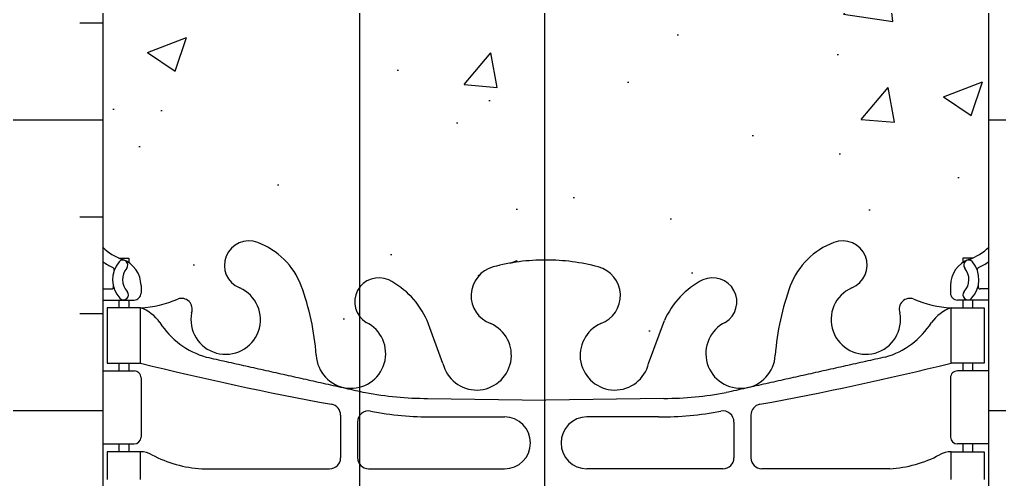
# Model space of a CAD drawing. Header units: inches. Extents: x 2782.4 to 2836.8, y 334.8 to 431.6.
# Drawn here: x 2804.71 to 2813.55, y 416.75 to 420.91 of the extents above; entities that cross this region are included whole.
import ezdxf

# ---------------------------------------------------------------- set-up
doc = ezdxf.new("R2010")
doc.units = ezdxf.units.IN
doc.header["$LTSCALE"] = 0.5
doc.header["$MEASUREMENT"] = 0
for name, color, linetype in [('HATCH', 12, 'CONTINUOUS'), ('line25', 2, 'CONTINUOUS'), ('LINE65', 3, 'CONTINUOUS'), ('TEXT', 4, 'CONTINUOUS'), ('Web_Edge', 9, 'CONTINUOUS')]:
    doc.layers.add(name, color=color, linetype=linetype)
doc.styles.add('DIM', font='romans.shx', dxfattribs={"width": 0.7})
doc.dimstyles.new('ext_12', dxfattribs={"dimscale": 12, "dimtxt": 0.09375, "dimasz": 0.09375, "dimexe": 0.09375, "dimexo": 0.0625, "dimgap": 0.0625, "dimtad": 1, "dimdec": 1, "dimzin": 3, "dimdsep": 46, "dimlunit": 4, "dimtxsty": 'DIM', "dimcen": 0.09, "dimdle": 0.09375, "dimclrt": 4, "dimadec": 0, "dimazin": 0, "dimtfac": 1, "dimtdec": 1, "dimtmove": 2, "dimatfit": 3, "dimfxl": 1, "dimfrac": 2, "dimtolj": 1, "dimtzin": 0, "dimarcsym": 0})

msp = doc.modelspace()

# ---------------------------------------------------------------- hatches: boundary and pattern name
at = {"layer": 'HATCH'}
h = msp.add_hatch(dxfattribs=at)
h.set_pattern_fill('AR-CONC', color=256, scale=0.5)
h.set_pattern_definition([(49.99999999999999, (0, 0), (3.586300913003767, -0.3137606749129755), [0.375, -4.125]), (355, (0, 0), (-0.693756668065, 3.760960668500059), [0.3, -3.3]), (100.45144446, (0.298858405, -0.02614672), (2.89254423363556, 3.447199954843147), [0.3187009599999999, -3.505710559999999]), (46.18420000000001, (0, 1), (5.336206653357862, -0.8275964039653827), [0.5625, -6.1875]), (96.63563549, (0.444683725, 0.931033465), (4.673309728371142, 4.870593003872752), [0.47805171, -5.258568799999999]), (351.1841639899999, (0, 1), (4.673309725273866, 4.870593001349951), [0.45, -4.950000005]), (21, (0.5, 0.75), (2.984535260592308, -2.013094453326694), [0.375, -4.125]), (326.0000000000001, (0.5, 0.75), (1.216576659607909, 3.625750225234265), [0.3, -3.3]), (71.45144474, (0.74871127, 0.58224213), (4.201111883649856, 1.612655764031769), [0.31870095, -3.50571056]), (37.50000000000001, (0, 0), (0.06079927658645334, 1.664469269156557), [0, -3.26, 0, -3.35, 0, -3.3125]), (7.499999999999999, (0, 0), (1.315347687210743, 1.972058559411801), [0, -1.91, 0, -3.185, 0, -1.2625]), (327.5, (-1.115, 0), (2.669112180862045, -0.1127743586718988), [0, -1.25, 0, -3.9, 0, -5.175]), (317.5, (-1.615, 0), (2.915930846711931, 0.5005249116615886), [0, -1.625, 0, -2.59, 0, -3.675])])
h.paths.add_polyline_path([(2813.458033801832, 376.7504272127813, 0.08841615068618104), (2813.312030804973, 376.8477389052351), (2813.222030804973, 376.8477389052283), (2813.22203080497, 376.8894649651524, -0.249069420179812), (2813.112030804954, 377.0965881169219), (2813.11203080495, 377.164088116932, -0.4142135623889391), (2813.17453080495, 377.2265881169353), (2813.222030804948, 377.2265881169353), (2813.222030804944, 377.2965881169353), (2813.117030804958, 377.2965881169353, 0.08534784463986686), (2812.787571282414, 377.2210695351974, -0.6696014941114814), (2812.655068883663, 377.341351231895, 2.087231407574851), (2812.221169453742, 377.1165339736464, -1), (2812.057740882335, 376.708010899576, -0.2134499129900042), (2811.66551512156, 377.0972113665574, -0.0682259172227095), (2811.529817298695, 377.725077908582, 1.753170910263067), (2811.07887970678, 377.4284697733531, -0.9407930192592948), (2810.875367170101, 377.0452065534728, -0.173074760622398), (2810.529458847565, 377.4118635929797), (2810.386821005385, 377.7987084487118, 1.612473537252419), (2809.955277840865, 377.439120249008, -0.734872412987619), (2809.932174237272, 376.9280814023041, -0.06847526280383137), (2809.458033801833, 376.8660184330884, -0.06847526280383373), (2808.983893366393, 376.9280814023041, -0.7348724129875664), (2808.9607897628, 377.439120249008, 1.612473537252487), (2808.52924659828, 377.7987084487118), (2808.3866087561, 377.4118635929797, -0.173074760622401), (2808.040700433565, 377.0452065534728, -0.9407930192593245), (2807.837187896885, 377.4284697733531, 1.753170910262952), (2807.38625030497, 377.725077908582, -0.06822591722271334), (2807.250552482106, 377.0972113665574, -0.2134499129899461), (2806.85832672133, 376.7080108995761, -1), (2806.694898149923, 377.1165339736464, 2.087231407574195), (2806.260998720002, 377.3413512318951, -0.6696014941109395), (2806.128496321252, 377.2210695351973, 0.08534784463992161), (2805.799036798707, 377.2965881169353), (2805.694036798722, 377.2965881169353), (2805.694036798717, 377.2265881169353), (2805.741536798715, 377.2265881169353, -0.4142135623889391), (2805.804036798715, 377.164088116932), (2805.804036798711, 377.0965881169219, -0.2490694201798118), (2805.694036798695, 376.8894649651524), (2805.694036798693, 376.8477389052283), (2805.604036798692, 376.8477389052351, 0.08841615068674322), (2805.458033801832, 376.7504272127806), (2805.458033801832, 374.7160004700258), (2808.583033801833, 374.7160004700258), (2809.583033801833, 373.7160004700258), (2809.583033801833, 375.7160004700258), (2810.583033801833, 374.7160004700258), (2813.458033801832, 374.7160004700258)])
edge = h.paths.add_edge_path()
edge.add_arc((2813.112030804944, 386.1283419680588), 0.5000000000000328, 46.21088882975062, 66.4218215181261)
edge.add_line((2813.312030804973, 386.5865995375416), (2813.222030804973, 386.5865995375347))
edge.add_line((2813.222030804973, 386.5865995375347), (2813.22203080497, 386.6283255974589))
edge.add_arc((2813.362030804954, 386.8354487492418), 0.2500000000000085, 180.0000000030875, 235.94420226187, ccw=False)
edge.add_line((2813.112030804954, 386.8354487492283), (2813.11203080495, 386.9029487492384))
edge.add_arc((2813.17453080495, 386.9029487492418), 0.06250000000000001, 90, 180.0000000030745, ccw=False)
edge.add_line((2813.17453080495, 386.9654487492418), (2813.222030804948, 386.9654487492418))
edge.add_line((2813.222030804948, 386.9654487492418), (2813.222030804944, 387.0354487492418))
edge.add_line((2813.222030804944, 387.0354487492418), (2813.117030804959, 387.0354487492418))
edge.add_arc((2813.239439456116, 387.3780526117621), 0.3638149041640898, 214.9775137478238, 250.33874127360258, ccw=False)
edge.add_arc((2812.316320560798, 386.7668225604278), 0.7434990637612445, 32.79191652797785, 73.810711457191)
edge.add_spline(control_points=[(2812.523616705085, 387.4808387831968), (2811.086166705085, 387.8012987831968)], knot_values=[0, 0, 1, 1], degree=1, periodic=0)
edge.add_arc((2810.529828857062, 384.8696939755789), 2.983926699701676, 79.25461642974707, 90.0994654645013)
edge.add_line((2810.524648763368, 387.8536161789585), (2809.458033801833, 387.8693686783872))
edge.add_line((2809.458033801833, 387.8693686783872), (2808.391418840298, 387.8536161789585))
edge.add_arc((2808.386238746604, 384.8696939755789), 2.983926699701673, 89.9005345354987, 100.7453835702529)
edge.add_spline(control_points=[(2807.82990089858, 387.8012987831968), (2806.39245089858, 387.4808387831968)], knot_values=[0, 0, 1, 1], degree=1, periodic=0)
edge.add_arc((2806.599747042867, 386.7668225604277), 0.7434990637612444, 106.1892885428078, 147.2080834721117)
edge.add_arc((2805.676628147549, 387.3780526117621), 0.3638149041640897, 289.6612587263975, 325.0224862519841, ccw=False)
edge.add_line((2805.799036798706, 387.0354487492418), (2805.694036798722, 387.0354487492418))
edge.add_line((2805.694036798722, 387.0354487492418), (2805.694036798717, 386.9654487492418))
edge.add_line((2805.694036798717, 386.9654487492418), (2805.741536798715, 386.9654487492418))
edge.add_arc((2805.741536798715, 386.9029487492418), 0.06250000000000001, -3.074489995924523e-09, 90, ccw=False)
edge.add_line((2805.804036798715, 386.9029487492384), (2805.804036798711, 386.8354487492283))
edge.add_arc((2805.554036798711, 386.8354487492418), 0.2500000000000085, 304.05579773812997, 359.9999999969125, ccw=False)
edge.add_line((2805.694036798695, 386.6283255974589), (2805.694036798693, 386.5865995375347))
edge.add_line((2805.694036798693, 386.5865995375347), (2805.604036798692, 386.5865995375416))
edge.add_arc((2805.804036798721, 386.1283419680588), 0.5000000000000326, 113.5781784818739, 133.7891111703096)
edge.add_line((2805.458033801832, 386.4892878450871), (2805.458033801832, 380.9427490210898))
edge.add_arc((2805.804036798721, 381.3036948981181), 0.5000000000000328, 226.2108888296905, 246.4218215181261)
edge.add_line((2805.604036798692, 380.8454373286353), (2805.694036798693, 380.8454373286422))
edge.add_line((2805.694036798693, 380.8454373286422), (2805.694036798695, 380.803711268718))
edge.add_arc((2805.554036798711, 380.5965881169351), 0.2500000000000085, 3.087507138843648e-09, 55.944202261869975, ccw=False)
edge.add_line((2805.804036798711, 380.5965881169486), (2805.804036798715, 380.5290881169385))
edge.add_arc((2805.741536798715, 380.5290881169351), 0.06250000000000001, -90, 3.074489995924523e-09, ccw=False)
edge.add_line((2805.741536798715, 380.4665881169351), (2805.694036798717, 380.4665881169351))
edge.add_line((2805.694036798717, 380.4665881169351), (2805.694036798722, 380.3965881169351))
edge.add_line((2805.694036798722, 380.3965881169351), (2805.799036798706, 380.3965881169351))
edge.add_arc((2805.676628147549, 380.0539842544148), 0.3638149041640899, 34.97751374792358, 70.33874127360252, ccw=False)
edge.add_arc((2806.599747042867, 380.6652143057491), 0.7434990637612446, 212.7919165279294, 253.810711457191)
edge.add_spline(control_points=[(2806.39245089858, 379.9511980829801), (2807.82990089858, 379.63073808298)], knot_values=[0, 0, 1, 1], degree=1, periodic=0)
edge.add_arc((2808.386238746604, 382.562342890598), 2.983926699701683, 259.254616429747, 270.0994654645012)
edge.add_line((2808.391418840298, 379.5784206872183), (2809.458033801833, 379.5626681877897))
edge.add_line((2809.458033801833, 379.5626681877897), (2810.524648763368, 379.5784206872183))
edge.add_arc((2810.529828857062, 382.562342890598), 2.983926699701683, 269.9005345354987, 280.7453835702529)
edge.add_spline(control_points=[(2811.086166705085, 379.63073808298), (2812.523616705085, 379.9511980829801)], knot_values=[0, 0, 1, 1], degree=1, periodic=0)
edge.add_arc((2812.316320560798, 380.6652143057491), 0.7434990637612441, 286.189288542809, 327.2080834720669)
edge.add_arc((2813.239439456116, 380.0539842544148), 0.3638149041640897, 109.66125872639739, 145.0224862520838, ccw=False)
edge.add_line((2813.117030804959, 380.3965881169351), (2813.222030804944, 380.3965881169351))
edge.add_line((2813.222030804944, 380.3965881169351), (2813.222030804948, 380.4665881169351))
edge.add_line((2813.222030804948, 380.4665881169351), (2813.17453080495, 380.4665881169351))
edge.add_arc((2813.17453080495, 380.5290881169351), 0.06250000000000001, 179.9999999969255, 270, ccw=False)
edge.add_line((2813.11203080495, 380.5290881169385), (2813.112030804954, 380.5965881169486))
edge.add_arc((2813.362030804954, 380.5965881169351), 0.2500000000000084, 124.05579773813, 179.9999999969125, ccw=False)
edge.add_line((2813.22203080497, 380.803711268718), (2813.222030804973, 380.8454373286422))
edge.add_line((2813.222030804973, 380.8454373286422), (2813.312030804973, 380.8454373286353))
edge.add_arc((2813.112030804944, 381.3036948981181), 0.5000000000000334, 293.5781784818739, 313.7891111702269)
edge.add_line((2813.458033801833, 380.9427490210892), (2813.458033801833, 386.4892878450873))
h.paths.add_polyline_path([(2813.458033801833, 392.5707445832616), (2805.506581758938, 392.5707445832618, -0.1719862339620889), (2805.520533801834, 392.5313828523419), (2805.520533801838, 391.0707445832611, 0.4142135623722708), (2805.583033801838, 391.0082445832613), (2807.562521834059, 391.0082445832613, 0.5259178636787063), (2807.781117772328, 391.3485772229668), (2807.292269393931, 391.8890833166, -1.066786916872762), (2807.634424938685, 392.2724781709467), (2809.198921527711, 390.5484971432107, -0.03706645187292399), (2809.458033801832, 390.5660184330885, -0.0684752628037962), (2809.932174237272, 390.5039554638729, -0.7348724129893065), (2809.955277840865, 389.9929166171686, 1.612473537250747), (2810.386821005385, 389.6333284174651), (2810.529458847565, 390.0201732731971, -0.1730747606222712), (2810.8753671701, 390.3868303127039, -0.9407930192605632), (2811.078879706781, 390.0035670928239, 1.753170910262281), (2811.529817298695, 389.7069589575943, -0.0682259172227729), (2811.66551512156, 390.3348254996195, -0.2134499129901361), (2812.057740882336, 390.724025966601, -1), (2812.221169453742, 390.3155028925304, 2.087231407574891), (2812.655068883663, 390.0906856342819, -0.6696014941288025), (2812.787571282418, 390.2109673309778, 0.08534784463880911), (2813.117030804958, 390.1354487492416), (2813.222030804944, 390.1354487492416), (2813.222030804948, 390.2054487492416), (2813.17453080495, 390.2054487492416, -0.4142135623889552), (2813.11203080495, 390.2679487492449), (2813.112030804954, 390.335448749255, -0.2490694201798126), (2813.22203080497, 390.5425719010245), (2813.222030804973, 390.5842979609486), (2813.312030804973, 390.5842979609417, 0.08841615068667583), (2813.458033801833, 390.6816096533962)])
h.paths.add_polyline_path([(2807.634424938685, 392.2724781709467, 1.066786916872764), (2807.292269393931, 391.8890833166), (2807.781117772328, 391.3485772229668, -0.5462067854620231), (2807.547050641079, 391.0082445832613), (2805.583033801838, 391.0082445832613, -0.4142135623722708), (2805.520533801838, 391.0707445832611), (2805.520533801834, 392.5313828523419, 0.1719862339621062), (2805.506581758938, 392.5707445832618), (2805.458033801832, 392.5707445832618), (2805.458033801832, 392.4615057280445), (2805.458033801832, 390.6816096533963, 0.08841615068674252), (2805.604036798692, 390.5842979609417), (2805.694036798693, 390.5842979609486), (2805.694036798695, 390.5425719010245, -0.2490694201798126), (2805.804036798711, 390.335448749255), (2805.804036798715, 390.2679487492449, -0.4142135623889365), (2805.741536798715, 390.2054487492416), (2805.694036798717, 390.2054487492416), (2805.694036798722, 390.1354487492416), (2805.799036798707, 390.1354487492416, 0.0853478446399415), (2806.128496321252, 390.2109673309795, -0.6696014941172996), (2806.260998720002, 390.0906856342805, 2.087231407575111), (2806.694898149922, 390.315502892531, -1), (2806.858326721328, 390.7240259666015, -0.2134499129908741), (2807.250552482106, 390.3348254996191, -0.06822591722266633), (2807.38625030497, 389.7069589575949, 1.753170910261442), (2807.837187896886, 390.0035670928235, -0.9407930192604584), (2808.040700433565, 390.3868303127041, -0.1730747606224411), (2808.3866087561, 390.0201732731971), (2808.52924659828, 389.6333284174651, 1.612473537253424), (2808.9607897628, 389.992916617169, -0.7348724129938999), (2808.983893366398, 390.503955463874, -0.03132929295420915), (2809.198921527711, 390.5484971432107)])
edge = h.paths.add_edge_path()
edge.add_arc((2813.112030804944, 414.2972995397617), 0.5000000000000328, 46.21088882989348, 66.4218215181261)
edge.add_line((2813.312030804973, 414.7555571092445), (2813.222030804973, 414.7555571092376))
edge.add_line((2813.222030804973, 414.7555571092376), (2813.22203080497, 414.7972831691617))
edge.add_arc((2813.362030804954, 415.0044063209447), 0.2500000000000085, 180.0000000030875, 235.9442022618774, ccw=False)
edge.add_line((2813.112030804954, 415.0044063209312), (2813.11203080495, 415.0719063209413))
edge.add_arc((2813.17453080495, 415.0719063209447), 0.06250000000000001, 90, 180.0000000030745, ccw=False)
edge.add_line((2813.17453080495, 415.1344063209447), (2813.222030804948, 415.1344063209447))
edge.add_line((2813.222030804948, 415.1344063209447), (2813.222030804944, 415.2044063209447))
edge.add_line((2813.222030804944, 415.2044063209447), (2813.117030804959, 415.2044063209447))
edge.add_arc((2813.239439456116, 415.5470101834651), 0.3638149041640899, 214.9775137488124, 250.33874127367602, ccw=False)
edge.add_arc((2812.316320560798, 414.9357801321307), 0.7434990637612444, 32.79191652752093, 73.810711457191)
edge.add_spline(control_points=[(2812.523616705085, 415.6497963548997), (2811.086166705085, 415.9702563548997)], knot_values=[0, 0, 1, 1], degree=1, periodic=0)
edge.add_arc((2810.529828857062, 413.0386515472818), 2.983926699701677, 79.25461642974707, 90.0994654645013)
edge.add_line((2810.524648763368, 416.0225737506614), (2809.458033801833, 416.0383262500901))
edge.add_line((2809.458033801833, 416.0383262500901), (2808.391418840298, 416.0225737506614))
edge.add_arc((2808.386238746604, 413.0386515472818), 2.983926699701674, 89.9005345354987, 100.7453835702529)
edge.add_spline(control_points=[(2807.82990089858, 415.9702563548997), (2806.39245089858, 415.6497963548997)], knot_values=[0, 0, 1, 1], degree=1, periodic=0)
edge.add_arc((2806.599747042867, 414.9357801321307), 0.7434990637612444, 106.189288542809, 147.2080834719032)
edge.add_arc((2805.676628147549, 415.547010183465), 0.3638149041640897, 289.6612587263975, 325.0224862524197, ccw=False)
edge.add_line((2805.799036798706, 415.2044063209447), (2805.694036798722, 415.2044063209447))
edge.add_line((2805.694036798722, 415.2044063209447), (2805.694036798717, 415.1344063209447))
edge.add_line((2805.694036798717, 415.1344063209447), (2805.741536798715, 415.1344063209447))
edge.add_arc((2805.741536798715, 415.0719063209447), 0.06250000000000001, -3.074489995924523e-09, 90, ccw=False)
edge.add_line((2805.804036798715, 415.0719063209413), (2805.804036798711, 415.0044063209312))
edge.add_arc((2805.554036798711, 415.0044063209447), 0.2500000000000085, 304.05579773812264, 359.9999999969125, ccw=False)
edge.add_line((2805.694036798695, 414.7972831691617), (2805.694036798693, 414.7555571092376))
edge.add_line((2805.694036798693, 414.7555571092376), (2805.604036798692, 414.7555571092445))
edge.add_arc((2805.804036798721, 414.2972995397617), 0.5000000000000326, 113.5781784818739, 133.7891111703922)
edge.add_line((2805.458033801832, 414.6582454167894), (2805.458033801831, 410.8940218614105))
edge.add_line((2805.458033801831, 410.8940218614105), (2813.458033801832, 410.8940218614104))
edge.add_line((2813.458033801832, 410.8940218614104), (2813.458033801832, 414.6582454167911))
h.paths.add_polyline_path([(2813.458033801832, 421.6238366370977), (2813.458033801832, 424.3971060490975, 0.08841615068591056), (2813.312030804973, 424.4944177415509), (2813.222030804973, 424.4944177415441), (2813.22203080497, 424.5361438014681, -0.2490694201798163), (2813.112030804954, 424.7432669532377), (2813.11203080495, 424.8107669532478, -0.4142135623889365), (2813.17453080495, 424.8732669532511), (2813.222030804948, 424.8732669532511), (2813.222030804944, 424.9432669532511), (2813.117030804958, 424.9432669532511, 0.08534784463798732), (2812.787571282421, 424.8677483715164, -0.6696014940818211), (2812.655068883661, 424.9880300681996, 2.087231407631224), (2812.221169453744, 424.7632128099616, -1), (2812.057740882338, 424.3546897358908, -0.2134499129922917), (2811.665515121559, 424.7438902028761, -0.06822591722232456), (2811.529817298695, 425.3717567448972, 1.753170910253179), (2811.078879706777, 425.0751486096711, -0.9407930192709673), (2810.875367170097, 424.6918853897903, -0.1730747606211428), (2810.529458847565, 425.0585424292956), (2810.386821005385, 425.4453872850276, 1.612473537273199), (2809.955277840871, 425.0857990853216, -0.7348724130496707), (2809.932174237225, 424.5747602386072, -0.06847526279647749), (2809.458033801836, 424.5126972694043, -0.06847526280423508), (2808.983893366394, 424.5747602386198, -0.7348724129933267), (2808.960789762803, 425.085799085325, 1.612473537243681), (2808.52924659828, 425.4453872850276), (2808.3866087561, 425.0585424292955, -0.1730747606215887), (2808.040700433567, 424.6918853897896, -0.9407930192803453), (2807.837187896873, 425.075148609663, 1.753170910253518), (2807.386250304972, 425.371756744915, -0.06822591722420321), (2807.250552482107, 424.7438902028762, -0.2134499129886254), (2806.858326721337, 424.3546897358943, -1), (2806.694898149929, 424.7632128099645, 2.087231407537943), (2806.260998720001, 424.9880300682132, -0.6696014941615723), (2806.128496321242, 424.867748371517, 0.08534784463744173), (2805.799036798707, 424.9432669532511), (2805.694036798722, 424.9432669532511), (2805.694036798717, 424.8732669532511), (2805.741536798715, 424.8732669532511, -0.4142135623889198), (2805.804036798715, 424.8107669532478), (2805.804036798711, 424.7432669532377, -0.2490694201798163), (2805.694036798695, 424.5361438014681), (2805.694036798693, 424.4944177415441), (2805.604036798692, 424.4944177415509, 0.08841615068693862), (2805.458033801832, 424.3971060490961), (2805.458033801832, 421.6238366370977), (2805.458033801832, 418.8505672250994, 0.08841615068690367), (2805.604036798692, 418.7532555326446), (2805.694036798693, 418.7532555326515), (2805.694036798695, 418.7115294727274, -0.2490694201798163), (2805.804036798711, 418.5044063209579), (2805.804036798715, 418.4369063209478, -0.4142135623889365), (2805.741536798715, 418.3744063209444), (2805.694036798717, 418.3744063209444), (2805.694036798722, 418.3044063209445), (2805.799036798707, 418.3044063209445, 0.08534784463951524), (2806.12849632125, 418.3799249026818, -0.669601494102945), (2806.260998720003, 418.2596432059874, 2.08723140758361), (2806.694898149924, 418.4844604642331, -1), (2806.858326721322, 418.892983538307, -0.213449912995267), (2807.250552482107, 418.5037830713182, -0.06822591722215796), (2807.38625030497, 417.8759165292985, 1.753170910266227), (2807.837187896885, 418.1725246645268, -0.9407930192554902), (2808.04070043356, 418.5557878844095, -0.1730747606242831), (2808.3866087561, 418.1891308449), (2808.52924659828, 417.802285989168, 1.612473537256417), (2808.960789762799, 418.1618741888722, -0.7348724129824025), (2808.983893366391, 418.672913035575, -0.06847526280394343), (2809.458033801831, 418.7349760047913, -0.06847526280373313), (2809.93217423727, 418.6729130355762, -0.7348724130041594), (2809.955277840858, 418.1618741888687, 1.612473537230474), (2810.386821005385, 417.802285989168), (2810.529458847565, 418.1891308449, -0.1730747606222691), (2810.8753671701, 418.5557878844068, -0.94079301925644), (2811.078879706778, 418.1725246645254, 1.75317091023505), (2811.529817298695, 417.8759165292919, -0.06822591722318994), (2811.665515121559, 418.5037830713211, -0.2134499129908642), (2812.057740882336, 418.8929835383041, -1), (2812.22116945373, 418.4844604642282, 2.087231407513286), (2812.655068883664, 418.2596432059835, -0.669601494120518), (2812.787571282415, 418.379924902682, 0.08534784463966286), (2813.117030804958, 418.3044063209445), (2813.222030804944, 418.3044063209445), (2813.222030804948, 418.3744063209444), (2813.17453080495, 418.3744063209444, -0.4142135623889219), (2813.11203080495, 418.4369063209478), (2813.112030804954, 418.5044063209579, -0.2490694201798163), (2813.22203080497, 418.7115294727274), (2813.222030804973, 418.7532555326515), (2813.312030804973, 418.7532555326446, 0.08841615068602404), (2813.458033801832, 418.8505672250982)])
edge = h.paths.add_edge_path()
edge.add_line((2813.458033801831, 428.5894278574041), (2813.458033801831, 430.6147790164489))
edge.add_line((2813.458033801831, 430.6147790164489), (2810.583033801833, 430.6147790164489))
edge.add_line((2810.583033801833, 430.6147790164489), (2809.583033801833, 431.6147790164489))
edge.add_line((2809.583033801833, 431.6147790164489), (2809.583033801833, 429.6147790164489))
edge.add_line((2809.583033801833, 429.6147790164489), (2808.583033801833, 430.6147790164489))
edge.add_line((2808.583033801833, 430.6147790164489), (2805.458033801831, 430.6147790164489))
edge.add_line((2805.458033801831, 430.6147790164489), (2805.458033801831, 428.5894278574063))
edge.add_arc((2805.804036798721, 428.9503737344339), 0.5000000000000328, 226.2108888295611, 246.4218215181261)
edge.add_line((2805.604036798692, 428.4921161649511), (2805.694036798693, 428.492116164958))
edge.add_line((2805.694036798693, 428.492116164958), (2805.694036798695, 428.4503901050339))
edge.add_arc((2805.554036798711, 428.2432669532509), 0.2500000000000085, 3.087507138843648e-09, 55.94420226187742, ccw=False)
edge.add_line((2805.804036798711, 428.2432669532644), (2805.804036798715, 428.1757669532543))
edge.add_arc((2805.741536798715, 428.1757669532509), 0.06250000000000001, -90, 3.074489995924523e-09, ccw=False)
edge.add_line((2805.741536798715, 428.1132669532509), (2805.694036798717, 428.1132669532509))
edge.add_line((2805.694036798717, 428.1132669532509), (2805.694036798722, 428.0432669532509))
edge.add_line((2805.694036798722, 428.0432669532509), (2805.799036798706, 428.0432669532509))
edge.add_arc((2805.676628147548, 427.7006630907309), 0.3638149041640898, 34.9775137455664, 70.33874127344961, ccw=False)
edge.add_arc((2806.599747042867, 428.3118931420649), 0.7434990637612446, 212.7919165290217, 253.810711457191)
edge.add_spline(control_points=[(2806.39245089858, 427.5978769192959), (2807.82990089858, 427.2774169192958)], knot_values=[0, 0, 1, 1], degree=1, periodic=0)
edge.add_arc((2808.386238746604, 430.2090217269138), 2.983926699701684, 259.254616429747, 270.0994654645012)
edge.add_line((2808.391418840298, 427.2250995235341), (2809.458033801833, 427.2093470241055))
edge.add_line((2809.458033801833, 427.2093470241055), (2810.524648763368, 427.2250995235341))
edge.add_arc((2810.529828857062, 430.2090217269138), 2.983926699701684, 269.9005345354987, 280.7453835702529)
edge.add_spline(control_points=[(2811.086166705085, 427.2774169192958), (2812.523616705085, 427.5978769192959)], knot_values=[0, 0, 1, 1], degree=1, periodic=0)
edge.add_arc((2812.316320560798, 428.3118931420649), 0.7434990637612444, 286.1892885427741, 327.2080834723417)
edge.add_arc((2813.239439456116, 427.7006630907306), 0.36381490416409, 109.66125872639739, 145.0224862514751, ccw=False)
edge.add_line((2813.117030804959, 428.0432669532509), (2813.222030804944, 428.0432669532509))
edge.add_line((2813.222030804944, 428.0432669532509), (2813.222030804948, 428.1132669532509))
edge.add_line((2813.222030804948, 428.1132669532509), (2813.17453080495, 428.1132669532509))
edge.add_arc((2813.17453080495, 428.1757669532509), 0.06250000000000001, 179.9999999969255, 270, ccw=False)
edge.add_line((2813.11203080495, 428.1757669532543), (2813.112030804954, 428.2432669532644))
edge.add_arc((2813.362030804954, 428.2432669532509), 0.2500000000000085, 124.05579773812269, 179.9999999969125, ccw=False)
edge.add_line((2813.22203080497, 428.4503901050339), (2813.222030804973, 428.492116164958))
edge.add_line((2813.222030804973, 428.492116164958), (2813.312030804973, 428.4921161649511))
edge.add_arc((2813.112030804944, 428.9503737344339), 0.5000000000000334, 293.5781784818739, 313.7891111700374)
h = msp.add_hatch(dxfattribs=at)
h.set_pattern_fill('INSUL', color=256, scale=7, style=0)
h.set_pattern_definition([(0, (0, 0), (0, 2.625), []), (0, (0, 0.875), (0, 2.625), [0.875, -0.875]), (0, (0, 1.75), (0, 2.625), [0.875, -0.875])])
h.paths.add_polyline_path([(2805.458033801832, 421.6238366370977), (2804.770533801832, 421.6238366370977), (2804.770533801832, 421.1238366370977), (2803.270533801832, 421.1238366370977), (2803.270533801832, 421.6238366370977), (2802.833033801832, 421.6238366370977), (2802.833033801832, 410.8940218614105), (2805.458033801831, 410.8940218614105)])
h.paths.add_polyline_path([(2816.083033801832, 421.6238366370977), (2815.645533801832, 421.6238366370977), (2815.645533801832, 421.1238366370977), (2814.145533801832, 421.1238366370977), (2814.145533801832, 421.6238366370977), (2813.708033801832, 421.6238366370977), (2813.458033801832, 421.6238366370977), (2813.458033801832, 410.8940218614104), (2816.083033801832, 410.8940218614104)])

# ---------------------------------------------------------------- linework, layer by layer
at = {"layer": 'line25'}
for p, q in [((2805.458033801832, 421.6238366370977), (2805.458033801831, 410.8940218614103)), ((2813.458033801832, 410.8940218614104), (2813.458033801832, 421.6238366370977))]:
    msp.add_line(p, q, dxfattribs=at)
at = {"layer": 'LINE65'}
for p, q in [((2809.4464901539, 429.7513226643825), (2809.4464901539, 413.8940218614103)), ((2807.77890153917, 413.5673129432668), (2807.778901539171, 427.4177398239332))]:
    msp.add_line(p, q, dxfattribs=at)
at = {"layer": 'Web_Edge'}
for p, q in [((2805.604036798692, 418.7532555326446), (2805.694036798693, 418.7532555326515)), ((2805.694036798693, 418.7532555326515), (2805.694036798695, 418.7115294727274)), ((2813.312030804973, 418.7532555326446), (2813.222030804973, 418.7532555326515)), ((2813.222030804973, 418.7532555326515), (2813.22203080497, 418.7115294727274)), ((2805.804036798711, 418.5044063209635), (2805.804036798715, 418.4369063209473)), ((2813.112030804954, 418.5044063209635), (2813.11203080495, 418.4369063209473)), ((2805.458033801832, 418.4744063209444), (2805.535912335101, 418.4744063209445)), ((2813.458033801833, 418.4744063209444), (2813.380155268565, 418.4744063209445)), ((2805.458033801832, 418.3744063209445), (2805.741536798715, 418.3744063209444)), ((2805.604036798692, 418.3744063209444), (2805.604036798692, 418.3044063209445)), ((2805.694036798717, 418.3744063209444), (2805.694036798722, 418.3044063209445)), ((2813.458033801833, 418.3744063209445), (2813.17453080495, 418.3744063209444)), ((2813.222030804948, 418.3744063209444), (2813.222030804944, 418.3044063209445)), ((2813.312030804973, 418.3744063209444), (2813.312030804973, 418.3044063209445)), ((2808.52924659828, 417.8022859891688), (2808.3866087561, 418.1891308448993)), ((2810.386821005386, 417.8022859891688), (2810.529458847565, 418.1891308448993)), ((2805.604036798692, 417.8044063209445), (2805.604036798692, 417.7344063209445)), ((2805.694036798755, 417.8044063209445), (2805.69403679876, 417.7344063209446)), ((2813.22203080491, 417.8044063209445), (2813.222030804905, 417.7344063209446)), ((2813.312030804973, 417.8044063209445), (2813.312030804973, 417.7344063209445)), ((2805.458033801832, 417.7344063209445), (2805.741536798715, 417.7344063209446)), ((2813.458033801833, 417.7344063209445), (2813.17453080495, 417.7344063209446)), ((2805.804036798715, 417.6719063209446), (2805.804036798715, 417.1369063209445)), ((2813.11203080495, 417.6719063209446), (2813.11203080495, 417.1369063209445)), ((2808.391418840298, 417.4862388912277), (2809.45804089858, 417.4704862869894)), ((2810.524648763368, 417.4862388912277), (2809.458026705086, 417.4704862869894)), ((2807.60609089858, 417.3344810010408), (2807.606090898579, 416.9497171842238)), ((2807.75859089858, 417.2724254572242), (2807.75859089858, 416.9497172071049)), ((2808.438753328069, 417.3183546038863), (2809.085634648842, 417.3183546038863)), ((2810.477314275596, 417.3183546038863), (2809.830432954824, 417.3183546038863)), ((2811.157476705086, 417.2724254572242), (2811.157476705086, 416.9497172071049)), ((2811.309976705085, 417.3344810010408), (2811.309976705086, 416.9497171842238)), ((2805.458033801832, 417.0744063209445), (2805.741536798715, 417.0744063209445)), ((2805.604036798692, 417.0744063209446), (2805.604036798692, 417.0044063209446)), ((2805.694036798803, 417.0744063209445), (2805.694036798807, 417.0044063209446)), ((2813.458033801833, 417.0744063209445), (2813.17453080495, 417.0744063209445)), ((2813.222030804863, 417.0744063209445), (2813.222030804858, 417.0044063209446)), ((2813.312030804974, 417.0744063209446), (2813.312030804974, 417.0044063209446)), ((2806.35176089858, 416.8489362869893), (2807.506158545974, 416.8497172071048)), ((2807.85859089858, 416.8497172071048), (2809.085634648842, 416.8497172071048)), ((2811.057476705086, 416.8497172071048), (2809.830432954824, 416.8497172071048)), ((2812.564306705086, 416.8489362869893), (2811.409909057691, 416.8497172071048))]:
    msp.add_line(p, q, dxfattribs=at)
for points in [[(2805.499036798707, 417.8044063209445), (2805.799036798707, 417.8044063209445), (2805.799036798707, 418.3044063209445), (2805.499036798707, 418.3044063209445)], [(2813.417030804958, 417.8044063209445), (2813.117030804958, 417.8044063209445), (2813.117030804958, 418.3044063209445), (2813.417030804958, 418.3044063209445)]]:
    msp.add_lwpolyline(points, close=True, dxfattribs=at)
for points in [[(2805.799036798792, 416.7544063209446), (2805.799036798792, 417.0044063209446), (2805.499036798792, 417.0044063209446), (2805.499036798792, 416.7544063209446)], [(2813.117030804873, 416.7544063209446), (2813.117030804873, 417.0044063209446), (2813.417030804873, 417.0044063209446), (2813.417030804873, 416.7544063209446)]]:
    msp.add_lwpolyline(points, dxfattribs=at)
for centre, radius, start, end in [((2805.804036798721, 419.2115131021274), 0.5, 226.210888829619, 250.5287793646984), ((2806.776612435611, 418.6887220012749), 0.22, 68.19625201055833, 248.1962520105583), ((2806.619363110347, 418.259924920764), 0.6766585701930063, 21.12389215302154, 69.31974716749635), ((2812.296704493319, 418.259924920764), 0.6766585701930063, 110.6802528325037, 158.8761078469785), ((2812.139455168055, 418.6887220012749), 0.22, 291.8037479894417, 111.8037479894417), ((2813.112030804944, 419.2115131021274), 0.5, 289.4712206353016, 313.7891111703809), ((2805.804036798721, 419.2115131021274), 0.6, 234.7832160478548, 245.074770714525), ((2805.797744207166, 418.5589657272776), 0.25, 140.1145119962654, 222.4608678427918), ((2805.541954588162, 418.6484954934165), 0.02103171283708721, 343.4640040446202, 63.99572765969176), ((2805.639977836111, 418.6898624206164), 0.04500919725254051, 321.4480006460014, 139.1878992020124), ((2805.554036798711, 418.5044063209444), 0.25, 4.360973023723161e-09, 70.52877936469841), ((2809.052307392709, 418.4137784295314), 0.2680134754942133, 104.7891923591787, 250.0337521459179), ((2809.4464901539, 416.9809965634038), 1.754017427683611, 89.62291875159406, 105.2918337453967), ((2809.469577449766, 416.9809965634038), 1.754017427683611, 74.70816625460336, 90.37708124840593), ((2809.863760210956, 418.4137784295314), 0.2680134754942133, 289.966247854082, 75.21080764082132), ((2813.362030804954, 418.5044063209444), 0.25, 109.4712206353016, 179.999999995639), ((2813.276089767554, 418.6898624206164), 0.04500919725254051, 40.81210079798764, 218.5519993539986), ((2813.118323396499, 418.5589657272776), 0.25, 317.5391321572082, 39.88548800373462), ((2813.374113015503, 418.6484954934165), 0.02103171283708721, 116.0042723403082, 196.5359959553799), ((2813.112030804944, 419.2115131021274), 0.6, 294.9252292854749, 305.2167839521452), ((2805.797744207166, 418.5589657272776), 0.16, 140.0000771989565, 222.4608678427525), ((2807.950647111264, 418.3579420172373), 0.2173766041081271, 65.52643918041878, 238.5370110159705), ((2810.965420492402, 418.3579420172373), 0.2173766041081271, 301.4629889840295, 114.4735608195813), ((2813.118323396499, 418.5589657272776), 0.16, 317.5391321572474, 39.99992280104347), ((2805.536116330924, 418.4939887801508), 0.01958352171754351, 269.4031558122728, 15.49009993730635), ((2805.028421318917, 417.6949272495283), 2.364765241385946, 4.389472792842292, 20.00150772147328), ((2807.699897023738, 417.8877747671721), 0.7499256556133269, 23.69375288972721, 62.97047426079738), ((2811.216170579927, 417.8877747671721), 0.7499256556133269, 117.0295257392026, 156.3062471102728), ((2813.887646284749, 417.6949272495283), 2.364765241385946, 159.9984922785267, 175.6105272071577), ((2813.379951272741, 418.4939887801508), 0.01958352171754351, 164.5099000626936, 270.5968441877272), ((2805.646507797695, 418.4205729946275), 0.04500000000006049, 222.4608678430199, 42.46086784271334), ((2805.741536798715, 418.4369063209444), 0.0625, 270, 2.605510395054913e-09), ((2806.568332158308, 418.1976103961417), 0.3135313569610182, 168.5886214204465, 66.19163366381188), ((2812.347735445358, 418.1976103961417), 0.3135313569610182, 113.8083663361881, 11.4113785795535), ((2813.17453080495, 418.4369063209444), 0.0625, 179.9999999973945, 270), ((2813.26955980597, 418.4205729946275), 0.04500000000006049, 137.5391321572867, 317.5391321569801), ((2805.744169669516, 419.3001852808715), 0.9972893957618358, 273.1537916446707, 293.1467017239318), ((2806.169974780906, 418.2924943874371), 0.0967706443678472, 340.155129330284, 110.4330670055228), ((2812.746092822759, 418.2924943874371), 0.0967706443678472, 69.56693299447723, 199.844870669716), ((2813.171897934149, 419.3001852808715), 0.9972893957618358, 246.8532982760683, 266.8462083553292), ((2805.676628147549, 417.9618024584242), 0.3638149041640656, 34.97751374817536, 70.33874127345712), ((2813.239439456116, 417.9618024584242), 0.3638149041640656, 109.6612587265429, 145.0224862518246), ((2806.599747042867, 418.5730325097587), 0.7434990637615071, 212.791916527813, 253.8107114574971), ((2807.699424336886, 417.890881071782), 0.3135313569610182, 182.735710410989, 63.93482587795577), ((2808.834223771211, 417.8750241207684), 0.3135313569610182, 193.414633981613, 66.19163366381188), ((2810.081843832454, 417.8750241207684), 0.3135313569610182, 113.8083663361881, 346.5853660183838), ((2811.21664326678, 417.890881071782), 0.3135313569610182, 116.0651741220442, 357.264289589011), ((2812.316320560798, 418.5730325097587), 0.7434990637615071, 286.1892885425029, 327.208083472187), ((2812.607640445189, 445.2247763106586), 28.25303123538609, 256.0552188302859, 259.6343408131778), ((2806.308427158476, 445.2247763106586), 28.25303123538609, 280.3656591868222, 283.9447811697141), ((2805.741536798715, 417.6719063209446), 0.0625, 0, 90.00000000002606), ((2813.17453080495, 417.6719063209446), 0.0625, 89.99999999997395, 180), ((2808.386238746604, 420.4701610946067), 2.983926699701089, 259.2546164297388, 270.0994654645017), ((2810.529828857062, 420.4701610946067), 2.983926699701089, 269.9005345354983, 280.7453835702613), ((2807.50609089858, 417.3344810010411), 0.1, 359.9999999998371, 79.63434081307176), ((2811.409976705086, 417.3344810010411), 0.1, 100.3656591869282, 180.0000000001629), ((2807.85859089858, 417.2724254572242), 0.1, 79.25461642981799, 180), ((2808.433573234375, 420.3022768072654), 2.983926699701089, 259.2546164297388, 270.0994654645017), ((2810.48249436929, 420.3022768072654), 2.983926699701089, 269.9005345354983, 280.7453835702613), ((2811.057476705086, 417.2724254572242), 0.1, 0, 100.745383570182), ((2809.085634648842, 417.0840359054956), 0.2343186983907799, 270, 90), ((2809.830432954824, 417.0840359054956), 0.2343186983907799, 90, 270), ((2805.741536798715, 417.1369063209445), 0.0625, 270.000000000026, 0), ((2813.17453080495, 417.1369063209445), 0.0625, 180, 269.9999999999739), ((2805.794914043705, 416.7857226615552), 0.218722518258797, 60.49374658855962, 88.91995365505842), ((2813.12115355996, 416.7857226615552), 0.218722518258797, 91.08004634494158, 119.5062534114404), ((2806.436632784471, 418.005569493987), 1.159742907951804, 242.5843952407368, 265.8032493073773), ((2807.506090898579, 416.9497171842239), 0.1, 270.0387591052462, 359.9999999999251), ((2807.85859089858, 416.9497172071049), 0.1, 180, 270), ((2811.057476705086, 416.9497172071049), 0.1, 270, 0), ((2811.409976705086, 416.9497171842239), 0.1, 180.0000000000749, 269.9612408947538), ((2812.479434819194, 418.005569493987), 1.159742907951804, 274.1967506926227, 297.4156047592632)]:
    msp.add_arc(centre, radius, start, end, dxfattribs=at)
for points in [[(2806.39245089858, 417.8590162869894), (2807.82990089858, 417.5385562869894)], [(2812.523616705085, 417.8590162869894), (2811.086166705085, 417.5385562869894)]]:
    msp.add_open_spline(points, degree=1, dxfattribs=at)

# ---------------------------------------------------------------- leaders
at = {"layer": 'TEXT'}
msp.add_leader([(2810.657496501688, 413.6615984690973), (2824.933469583916, 420.6897783482457), (2833.397027275555, 420.6897783482457)], dimstyle='ext_12', override={"dimgap": 0.0625, "dimtad": 0}, dxfattribs=at)

doc.saveas('drawing.dxf')
